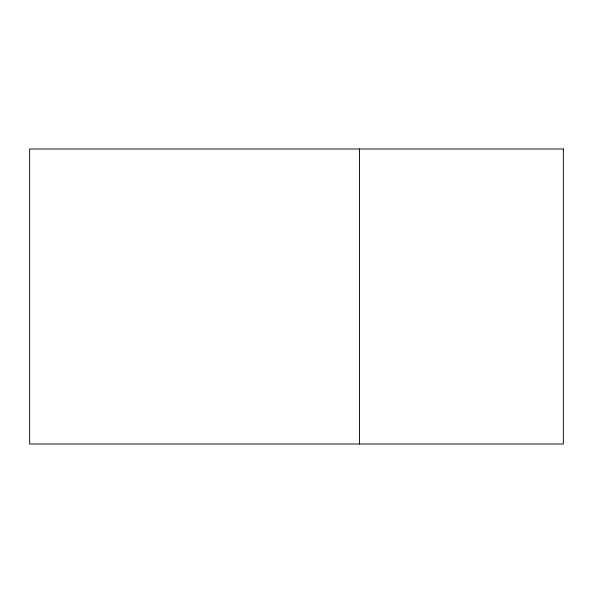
<?xml version="1.0" encoding="UTF-8"?>
<svg xmlns="http://www.w3.org/2000/svg" width="593" height="593" viewBox="0 0 593 593"><rect width="100%" height="100%" fill="white"/><g stroke="black" fill="none" stroke-linecap="round" stroke-linejoin="round"><path stroke-width="0.89" d="M359.491 148.991L359.491 444.009M563.35 148.991L29.65 148.991L29.65 444.009L563.35 444.009L563.35 148.991"/></g></svg>
